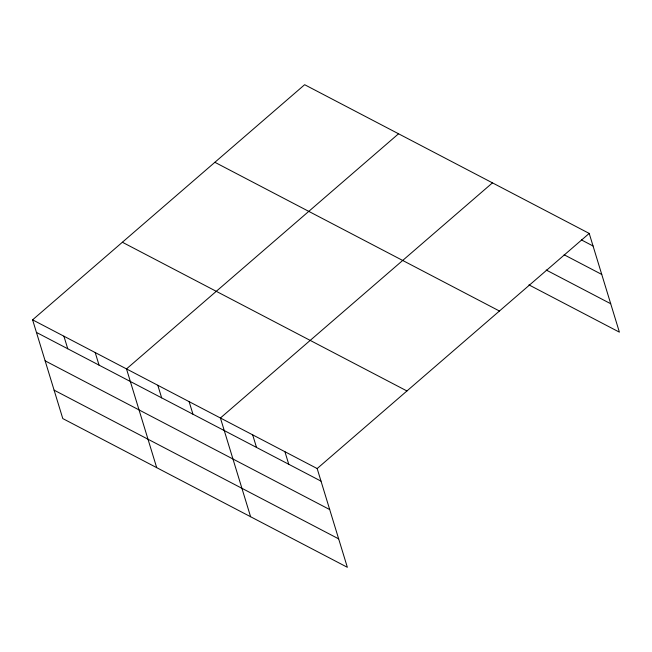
<?xml version="1.0" encoding="UTF-8"?>
<svg xmlns="http://www.w3.org/2000/svg" width="652" height="652" viewBox="0 0 652 652"><rect width="100%" height="100%" fill="white"/><g stroke="black" fill="none" stroke-linecap="round" stroke-linejoin="round"><path stroke-width="0.98" d="M32.6 319.839L317.165 468.56L347.353 567.297L62.788 418.576L32.6 319.839L304.647 84.703L589.212 233.424L619.4 332.161L528.919 284.875M398.551 133.782L126.504 368.918L156.692 467.655M492.464 182.862L220.417 417.997L250.604 516.734M317.165 468.56L589.212 233.424M581.413 239.912L593.059 246M564.127 254.769L601.747 274.435M546.205 270.018L610.704 303.734M214.875 162.299L499.44 311.02M122.372 242.242L406.946 390.964M36.447 332.414L321.012 481.135M45.135 360.841L329.708 509.571M54.092 390.14L338.657 538.862M284.916 451.706L288.763 464.281M252.666 434.851L256.513 447.427M189.113 401.632L192.959 414.207M157.808 385.275L161.655 397.85M95.208 352.553L99.047 365.128M63.904 336.196L67.751 348.771"/></g></svg>
